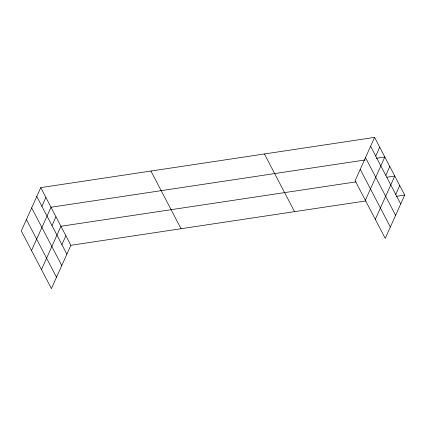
<?xml version="1.0" encoding="UTF-8"?>
<svg xmlns="http://www.w3.org/2000/svg" width="426" height="426" viewBox="0 0 426 426"><rect width="100%" height="100%" fill="white"/><g stroke="black" fill="none" stroke-linecap="round" stroke-linejoin="round"><path stroke-width="0.64" d="M40.763 187.616L21.3 230.924L51.408 288.61L70.87 245.296L40.763 187.616L374.592 137.39L404.7 195.076L385.237 238.384L355.13 180.704L374.592 137.39M41.897 206.29L45.886 197.419M31.535 250.536L51.003 207.228L365.157 159.963M51.983 225.615L55.971 216.743M41.471 269.573L60.934 226.259L356.077 181.859M61.919 244.646L65.902 235.78M375.727 156.065L379.71 147.199M365.364 200.316L384.832 157.002L376.307 158.286M385.812 175.39L389.795 166.518M375.301 219.353L394.764 176.039L386.899 177.221M395.749 194.426L399.732 185.555M70.87 245.296L366.014 200.896M396.175 196.354L404.7 195.076M370.609 146.262L400.712 203.942M365.497 157.625L395.605 215.311M360.236 169.335L390.344 227.021M264.429 153.967L294.536 211.647M150.926 171.039L181.034 228.725M36.78 196.482L66.887 254.168M31.673 207.851L61.775 265.531M26.407 219.56L56.514 277.241"/></g></svg>
